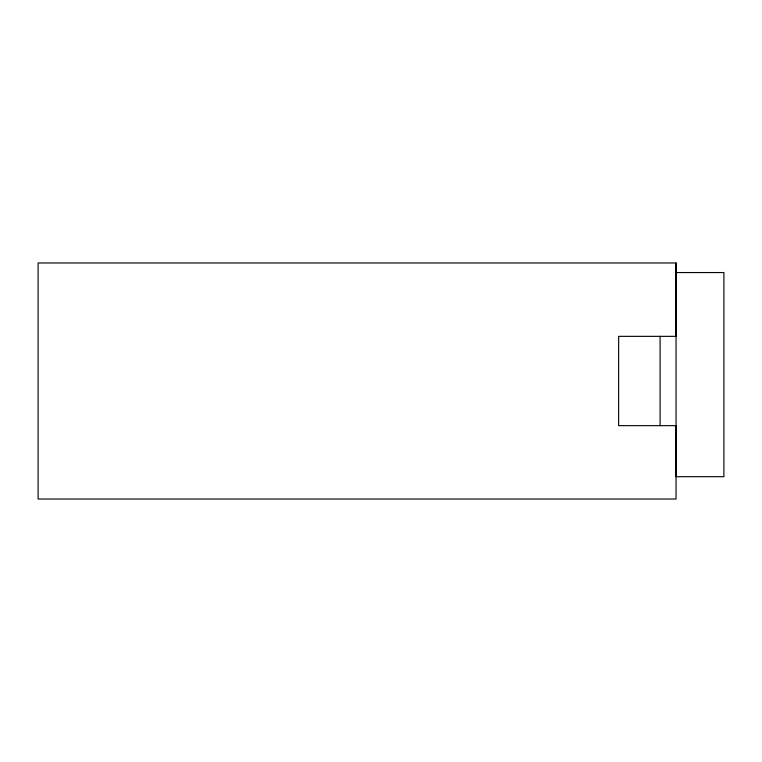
<?xml version="1.0" encoding="UTF-8"?>
<svg xmlns="http://www.w3.org/2000/svg" width="762" height="762" viewBox="0 0 762 762"><rect width="100%" height="100%" fill="white"/><g stroke="black" fill="none" stroke-linecap="round" stroke-linejoin="round"><path stroke-width="1.14" d="M676.056 262.976L676.056 336.347L618.639 336.347L618.639 425.653L676.056 425.653L676.056 499.024L38.1 499.024L38.1 262.976L676.056 262.976L676.056 476.698L723.9 476.698L723.9 272.548L676.056 272.548M660.102 336.347L660.102 425.653"/></g></svg>
